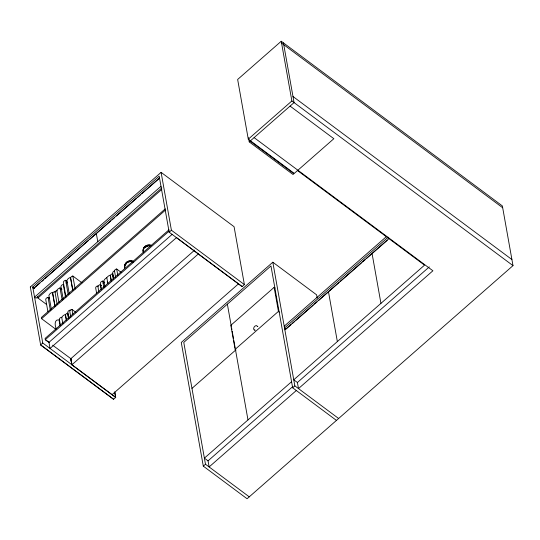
<?xml version="1.0" encoding="UTF-8"?>
<svg xmlns="http://www.w3.org/2000/svg" width="540" height="540" viewBox="0 0 540 540"><rect width="100%" height="100%" fill="white"/><g stroke="black" fill="none" stroke-linecap="round" stroke-linejoin="round"><path stroke-width="0.81" d="M55.026 292.363L55.073 292.127A2.687 2.153 -10.1 0 1 56.781 290.466L57.065 290.378M56.477 290.966L57.267 289.71A6.291 5.049 -10.1 0 1 58.529 288.603L60.014 287.867L61.952 289.312M61.769 317.567L62.559 316.312A6.291 5.049 -10.1 0 1 63.821 315.205L65.306 314.469L66.339 320.274M104.902 286.625L103.849 280.678L104.632 279.423A6.291 5.049 -10.1 0 1 105.894 278.316L107.419 276.986A6.291 5.049 -10.1 0 1 108.675 275.879L110.167 275.144L111.2 280.949M317.183 298.1L316.602 294.82L272.815 262.211L181.271 342.461L203.297 466.142L247.084 498.751L513 265.633L502.362 205.929L281.239 41.249L237.647 79.468L248.279 139.172L294.26 173.414L333.855 138.699L290.068 106.09M30.247 287.064L161.096 172.355L234.077 226.699L244.384 284.58L242.075 286.605L198.288 253.996M33.075 288.806L159.509 177.971L159.185 176.141L32.751 286.983L42.755 343.015L115.729 397.366L113.535 399.289L40.554 344.939L42.755 343.015M34.229 288.056L39.913 283.068M41.809 281.408L43.706 279.74M44.969 278.633L66.46 259.794M67.723 258.687L88.58 240.401M89.843 239.294L110.7 221.015M111.962 219.901L114.494 217.688M116.39 216.027L136.613 198.295M137.876 197.188L140.407 194.974M141.669 193.867L158.733 178.902M160.994 186.293L34.574 297.122L36.038 298.208L161.825 187.934M46.636 304.519L37.901 298.013L161.791 189.398M165.254 208.859L41.364 317.466L41.58 318.681L55.701 329.197M41.58 318.681L165.47 210.074M248.279 139.172L291.877 100.96L281.239 41.249M249.237 141.885L250.108 141.122L293.895 173.732L293.024 174.494L249.237 141.885L248.501 137.768M250.472 140.805L294.064 102.587L283.426 42.883M168.986 229.817L45.097 338.425L45.313 339.64L48.965 342.353L50.051 348.449L176.465 237.627L198.342 253.942L71.874 364.817L115.661 397.427L114.784 392.033M169.202 231.032L45.252 339.701L49.349 342.644M242.15 286.538L169.169 232.193L171.403 230.229L161.096 172.355M48.965 342.353L172.22 234.306M194.704 250.094L70.794 358.722L71.874 364.817L70.787 358.729M112.01 394.713L238.43 283.885M275.062 288.029L274.138 287.341L230.837 325.296L235.123 349.367L236.048 350.055M235.123 349.367L278.424 311.404L274.138 287.341M191.97 388.375L235.562 350.163L247.988 419.918M284.209 326.18L386.552 236.459M388.145 237.175L284.533 328.01L285.991 329.096L291.053 324.662M284.857 329.839L389.104 238.451M292.322 323.548L294.853 321.334M296.116 320.22L313.2 305.249M314.462 304.135L316.994 301.921M318.89 300.254L339.14 282.508M340.403 281.394L361.28 263.095M362.549 261.981L365.081 259.767M366.343 258.653L387.221 240.354M291.58 381.706L204.397 458.136L208.042 460.856L209.129 466.945L296.312 390.514M208.042 460.856L292.7 386.64M254.104 137.619L432.905 270.776L298.492 388.604L297.405 382.509L429.28 266.902M203.297 466.142L205.477 464.231L183.775 342.38L270.959 265.95L292.666 387.801L336.454 420.41M292.666 387.801L294.84 385.884L272.815 262.211M257.263 326.498L257.904 326.626L256.351 325.546C254.165 325.674 252.126 329.596 255.083 330.466L254.819 329.825M104.173 282.521L103.316 282.704L103.16 283.412M67.21 282.326L66.353 282.501L66.197 283.21M61.331 288.657L60.467 288.839L60.318 289.541M49.309 297.824L48.452 298.006L48.296 298.715M281.563 43.079L502.693 207.758M292.977 96.498L511.913 259.544M291.877 100.96L513 265.633M297.216 170.33L424.535 265.147L293.76 379.796L297.405 382.509M171.403 230.229L244.384 284.58M278.424 311.404L279.349 312.093M294.84 385.884L338.634 418.493M115.634 277.283L114.494 270.904A2.511 2.012 -10.1 0 1 116.674 268.994L121.244 272.396M101.574 289.629L100.413 283.109A2.687 2.153 -10.1 0 1 102.742 281.07L104.733 282.548M97.909 286.726A2.687 2.153 -10.1 0 1 100.244 284.681L101.574 285.667M72.833 290.122L70.666 277.938A2.511 2.012 -10.1 0 1 72.846 276.028L81.986 282.839M65.968 297.054L63.342 282.332A2.687 2.153 -10.1 0 1 65.678 280.287L67.007 281.273M70.794 317.034L69.775 311.31A2.511 2.012 -10.1 0 1 71.955 309.4L75.87 312.316M47.878 311.506L45.724 299.41A2.687 2.153 -10.1 0 1 48.053 297.371L49.383 298.357M52.643 345.202L70.862 358.661L71.928 364.77M205.477 464.231L249.264 496.841M113.609 399.229L40.628 344.878L30.321 286.997M372.046 253.409L380.943 303.365M328.448 291.62L337.351 341.577M227.367 304.162L231.316 326.342M231.613 327.983L231.903 329.63M232.193 331.27L233.51 338.661M233.806 340.308L235.123 347.699M159.509 177.971L169.169 232.193M116.674 268.994L117.814 275.373M113.704 278.532L112.684 272.828A2.687 2.153 -10.1 0 1 114.723 270.844M113.441 278.579L112.59 273.793A2.511 2.012 -10.1 0 0 110.41 275.704L111.402 281.286M112.516 274.394L113.386 279.281M106.846 277.796L107.879 283.601M107.251 281.725L107.541 283.365M96.302 233.381L97.787 241.711M102.742 281.07L103.889 287.51M100.244 284.681L101.115 289.568M98.854 292.005L97.828 285.89A2.511 2.012 -10.1 0 0 95.647 287.807L96.66 293.49M72.846 276.028L75.161 289.028M72.718 290.27L70.423 277.378L68.931 278.113A6.291 5.049 -10.1 0 0 67.669 279.221L66.886 280.476L69.194 293.443M71.955 309.4L72.826 314.307M65.678 280.287L68.182 294.334M65.495 296.933L63.281 284.479A2.687 2.153 -10.1 0 0 60.946 286.524L63.187 299.106M68.843 317.858L67.831 312.154A2.687 2.153 -10.1 0 1 70.16 310.109M68.728 318.701L67.73 313.119A2.511 2.012 -10.1 0 0 65.549 315.029L66.548 320.612M67.662 313.72L68.533 318.607M60.014 287.867L62.174 299.997M62.843 323.764L61.675 317.223A2.687 2.153 -10.1 0 0 59.346 319.268L60.365 324.992M56.828 290.453L58.968 302.474M57.152 304.324L54.945 291.533A2.511 2.012 -10.1 0 0 52.765 293.443L55.033 306.207M60.035 325.627L59.002 319.835C53.885 319.207 54.878 326.045 56.335 328.867M54.891 306.221L52.414 292.309L50.929 293.051A6.291 5.049 -10.1 0 0 49.666 294.151L48.877 295.414L51.354 309.305M48.053 297.371L50.342 310.196M37.685 296.791L37.901 298.013M114.716 392.094L115.661 397.427M143.303 249.716A5.413 4.34 -10.1 0 1 151.362 245.417M143.39 250.931A5.528 4.435 -10.1 0 1 145.341 246.119A5.528 4.435 -10.1 0 1 151.436 245.403M144.977 247.536A5.528 4.435 -10.1 0 1 147.44 246.226M143.161 252.045A5.954 4.772 -10.1 0 1 150.397 245.707M143.201 252.14A5.926 4.752 -10.1 0 1 150.404 245.822M145.044 247.583A5.434 4.361 -10.1 0 1 147.461 246.294M125.705 264.337A5.528 4.435 -10.1 0 1 126.576 263.358M131.882 261.866A5.528 4.435 -10.1 0 1 133.211 262.224M124.895 265.538A5.413 4.34 -10.1 0 1 132.962 261.238M124.99 266.753A5.528 4.435 -10.1 0 1 126.941 261.941A5.528 4.435 -10.1 0 1 133.029 261.225M124.754 267.867A5.954 4.772 -10.1 0 1 126.86 262.683A5.954 4.772 -10.1 0 1 133.421 261.913M124.801 267.962A5.926 4.752 -10.1 0 1 126.893 262.798A5.926 4.752 -10.1 0 1 133.427 262.035M125.786 264.371A5.434 4.361 -10.1 0 1 126.644 263.405M34.58 288.333L32.751 286.983L34.574 288.34"/></g></svg>
